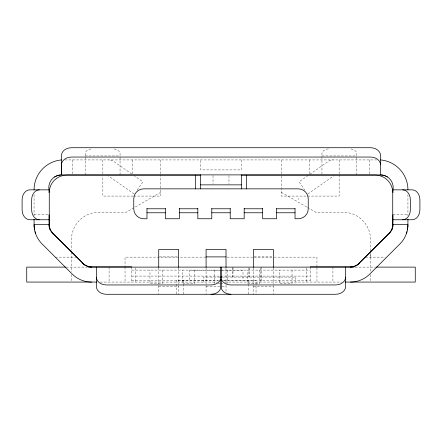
<?xml version="1.0" encoding="UTF-8"?>
<svg xmlns="http://www.w3.org/2000/svg" width="442" height="442" viewBox="0 0 442 442"><rect width="100%" height="100%" fill="white"/><g stroke="black" fill="none" stroke-linecap="round" stroke-linejoin="round"><path stroke-width="0.33" stroke-dasharray="2.21 1.66" d="M370.551 257.139L370.551 252.155M137.114 190.22L142.959 181.866L134.224 175.75M308.256 175.413L299.041 181.866L304.886 190.22M309.759 174.363L327.787 161.739A9.967 9.967 0 0 1 333.506 159.932M307.886 193.933L333.793 175.789A4.984 4.984 0 0 1 334.003 175.651M160.684 192.336L126.147 212.276L98.87 212.276A27.415 27.415 0 0 0 71.449 239.691L71.449 250.189M85.162 155.949L120.053 155.949M321.947 155.949L356.838 155.949M64.886 159.932L377.114 159.932M133.147 196.077L102.859 196.077L102.859 175.811M133.832 196.077L160.684 196.077L160.684 174.888M34.062 214.768L49.018 214.768M392.982 214.768L407.938 214.768M159.413 256.89L177.977 256.89M254.128 256.89L272.692 256.89M55.289 257.139L76.438 257.139M205.812 257.139L125.042 257.139L125.042 266.449M227.216 257.139L273.465 257.139M274.156 257.139L316.958 257.139L316.958 267.112M365.562 257.139L385.369 257.139M66.283 267.112L86.919 267.112M355.081 267.112L375.717 267.112M131.771 270.101L310.229 270.101M221.094 270.349L189.601 270.349L189.601 280.322M221.779 270.349L243.006 270.349L243.006 280.322M131.771 276.084L220.017 276.084M220.674 276.084L310.229 276.084M219.983 277.079L203.552 277.079L203.552 282.068M222.503 277.079L295.775 277.079L295.775 282.068M219.044 280.322L176.275 280.322L176.275 294.278M223.149 280.322L256.034 280.322L256.034 294.278M131.771 280.819L217.9 280.819M224.1 280.819L310.229 280.819M100.306 282.068L217.249 282.068M224.779 282.068L341.694 282.068M218.05 283.56L220.017 283.56M220.674 283.56L223.95 283.56M158.728 286.803L178.667 286.803M206.083 286.803L221.37 286.803M222.033 286.803L226.022 286.803M253.437 286.803L273.377 286.803M281.316 192.336L306.925 207.121M307.516 207.464L315.853 212.276L343.13 212.276A27.415 27.415 0 0 1 370.551 239.691L370.551 251.498M131.733 174.004L114.213 161.739A9.967 9.967 0 0 0 108.494 159.932M134.114 193.933L108.207 175.789A4.984 4.984 0 0 0 107.997 175.651M407.938 194.602L407.938 215.713M370.551 253.404L370.551 271.869M370.551 274.587L370.551 281.388M369.302 159.932L369.302 174.209M356.838 174.888L356.838 153.451A9.973 4.984 0 0 0 349.451 148.639M339.141 159.932L339.141 174.888M339.141 175.137L339.141 196.077L281.316 196.077L281.316 175.137M332.914 267.112L332.914 282.068M321.947 174.209L321.947 153.451A9.973 4.984 0 0 1 329.334 148.639M316.958 267.764L316.958 282.068M310.229 267.112L310.229 282.068M309.483 159.932L309.483 174.209M306.245 267.791L306.245 282.068M292.035 270.101L292.035 283.56L279.576 283.56L279.576 270.101M281.316 159.932L281.316 174.888M273.377 267.719L273.377 284.2M273.377 285.554L273.377 294.278M261.377 267.112L261.377 282.068M260.382 267.775L260.382 282.068M259.631 270.101L259.631 283.56L247.172 283.56L247.172 270.101M253.437 267.719L253.437 284.2M253.437 285.554L253.437 294.278M249.448 267.775L249.448 277.079M248.885 267.775L248.885 277.079M248.614 280.322L248.614 294.278M241.437 159.932L241.437 169.905L200.563 169.905L200.563 159.932M232.995 267.112L232.995 277.079M232.431 267.775L232.431 277.079M228.978 175.551L228.978 184.192M227.232 270.101L227.232 283.56M226.022 267.719L226.022 284.2M226.022 285.311L226.022 292.477M214.768 270.101L214.768 283.56M213.022 175.551L213.022 184.192M206.083 267.719L206.083 284.2M206.083 285.554L206.083 294.278M194.828 270.101L194.828 283.56L182.369 283.56L182.369 270.101M183.75 280.322L183.75 294.278M178.667 267.719L178.667 284.2M178.667 285.554L178.667 294.278M162.424 270.101L162.424 283.56L149.965 283.56L149.965 270.101M160.684 159.932L160.684 174.242M158.728 267.719L158.728 284.2M158.728 285.554L158.728 294.278M135.755 267.791L135.755 282.068M132.517 159.932L132.517 174.209M131.771 267.112L131.771 282.068M125.042 267.112L125.042 282.068M120.053 174.888L120.053 153.451A9.973 4.984 0 0 0 112.666 148.639M109.086 267.112L109.086 282.068M102.859 159.932L102.859 174.888M85.162 174.888L85.162 153.451A9.973 4.984 0 0 1 92.549 148.639M72.698 159.932L72.698 174.209M71.449 252.155L71.449 271.869M71.449 274.587L71.449 281.388M34.062 194.602L34.062 215.713"/><path stroke-width="0.66" d="M392.982 192.568L392.982 189.845A12.669 12.669 0 0 0 380.518 174.888L380.518 155.512A9.973 7.79 0 0 0 370.551 147.722L71.449 147.722A9.973 7.79 0 0 0 61.482 155.512L61.482 174.888A12.669 12.669 0 0 0 49.018 189.845L49.018 192.568M298.262 198.839L298.267 199.143M407.408 229.912L407.878 226.354L407.938 219.116M392.319 228.569L392.557 227.785M406.48 233.376L406.999 231.658M391.695 230.072L392.032 229.332A12.658 12.547 0 0 0 392.877 226.188L392.982 214.768M220.503 279.477L219.663 281.057A9.973 7.79 0 0 1 211.027 284.952L106.345 284.952A9.973 7.79 0 0 1 96.378 277.156M357.357 265.012L389.888 232.779M54.493 176.988L57.836 175.424L61.482 174.888L380.518 174.888L384.164 175.424L387.507 176.988M200.563 175.137L66.714 175.137A17.448 17.448 0 0 0 49.266 192.585L49.266 224.459A12.464 12.464 0 0 0 52.918 233.271L82.858 263.211A12.464 12.464 0 0 0 91.671 266.863L131.771 266.863M241.437 175.137L375.286 175.137A17.448 17.448 0 0 1 392.734 192.585L392.734 224.459A12.464 12.464 0 0 1 389.082 233.271L359.142 263.211A12.464 12.464 0 0 1 350.329 266.863L310.229 266.863M200.563 184.861L241.437 184.861M49.062 189.845L29.774 189.845A9.973 7.674 90 0 0 22.1 199.812L22.1 209.784A9.973 7.674 -90 0 0 29.774 219.751L49.062 219.751M392.938 189.845L412.226 189.845A9.973 7.674 -90 0 1 419.9 199.812L419.9 209.784A9.973 7.674 -90 0 1 412.226 219.751L392.938 219.751M146.976 208.784L165.418 208.784M179.375 208.784L197.823 208.784M211.779 208.784L230.221 208.784M244.177 208.784L262.625 208.784M276.582 208.784L295.024 208.784M146.976 212.773L165.418 212.773M179.375 212.773L197.823 212.773M211.779 212.773L230.221 212.773M244.177 212.773L262.625 212.773M276.582 212.773L295.024 212.773M206.083 256.89L226.022 256.89M65.593 267.112L26.735 267.112L26.735 282.068L96.792 282.068M87.941 267.112L354.059 267.112M376.407 267.112L415.265 267.112L415.265 282.068L345.208 282.068M220.503 277.079L221.652 277.079M84.643 265.012L52.112 232.779M221.497 279.477L222.337 281.057A9.973 7.79 0 0 0 230.973 284.952L335.655 284.952A9.973 7.79 0 0 0 345.622 277.156M50.305 230.072L49.968 229.332A12.658 12.547 0 0 1 49.123 226.188L49.018 214.768M49.443 227.785L49.681 228.569M35.001 231.658L35.52 233.376M34.592 229.912L34.122 226.354L34.062 219.116M345.622 267.112L345.622 286.488A9.973 7.79 0 0 1 335.655 294.278L106.345 294.278A9.973 7.79 0 0 1 96.378 286.488L96.378 267.112M295.024 208.442L295.024 218.757L298.267 218.757A9.973 9.973 0 0 0 308.234 208.784L308.234 198.817A9.973 9.973 0 0 0 298.267 188.845L143.733 188.845A9.973 9.973 0 0 0 133.766 198.817L133.766 208.784A9.973 9.973 0 0 0 143.733 218.757L146.976 218.757L146.976 208.442M276.582 208.442L276.582 218.757L262.625 218.757L262.625 208.442M273.377 267.288L273.377 249.415L253.437 249.415L253.437 267.288M246.426 175.137L246.426 188.845M244.177 208.442L244.177 218.757L230.221 218.757L230.221 208.442M241.437 174.888L241.437 188.845M226.022 267.288L226.022 249.415L206.083 249.415L206.083 267.288M221.497 267.112L221.497 288.803L222.337 290.383A9.973 7.79 0 0 0 230.973 294.278M220.503 267.112L220.503 288.803L219.663 290.383A9.973 7.79 0 0 1 211.027 294.278M211.779 208.442L211.779 218.757L197.823 218.757L197.823 208.442M200.563 174.888L200.563 188.845M195.574 175.137L195.574 188.845M179.375 208.442L179.375 218.757L165.418 218.757L165.418 208.442M178.667 267.288L178.667 249.415L158.728 249.415L158.728 267.288M61.482 174.441L61.482 164.844A9.973 7.79 0 0 1 71.449 157.048L370.551 157.048A9.973 7.79 0 0 1 380.518 164.844M402.679 189.845A9.973 7.674 -90 0 1 410.353 199.812L410.353 209.784A9.973 7.674 -90 0 1 402.679 219.751M380.518 159.932A30.023 30.023 0 0 1 407.938 189.845M91.566 282.068A27.415 27.415 0 0 1 72.179 274.034L42.095 243.951A27.415 27.415 0 0 1 34.062 224.564L49.018 224.564A12.459 12.459 0 0 0 52.67 233.376M91.566 267.112A12.464 12.464 0 0 1 82.753 263.46M34.062 189.845A30.023 30.023 0 0 1 61.482 159.932M350.434 282.068A27.415 27.415 0 0 0 369.821 274.034L399.905 243.951A27.415 27.415 0 0 0 407.938 224.564L392.982 224.564A12.464 12.464 0 0 1 389.33 233.376M359.247 263.46A12.464 12.464 0 0 1 350.434 267.112M39.321 189.845A9.973 7.674 -90 0 0 31.647 199.812L31.647 209.784A9.973 7.674 90 0 0 39.321 219.751"/></g></svg>
